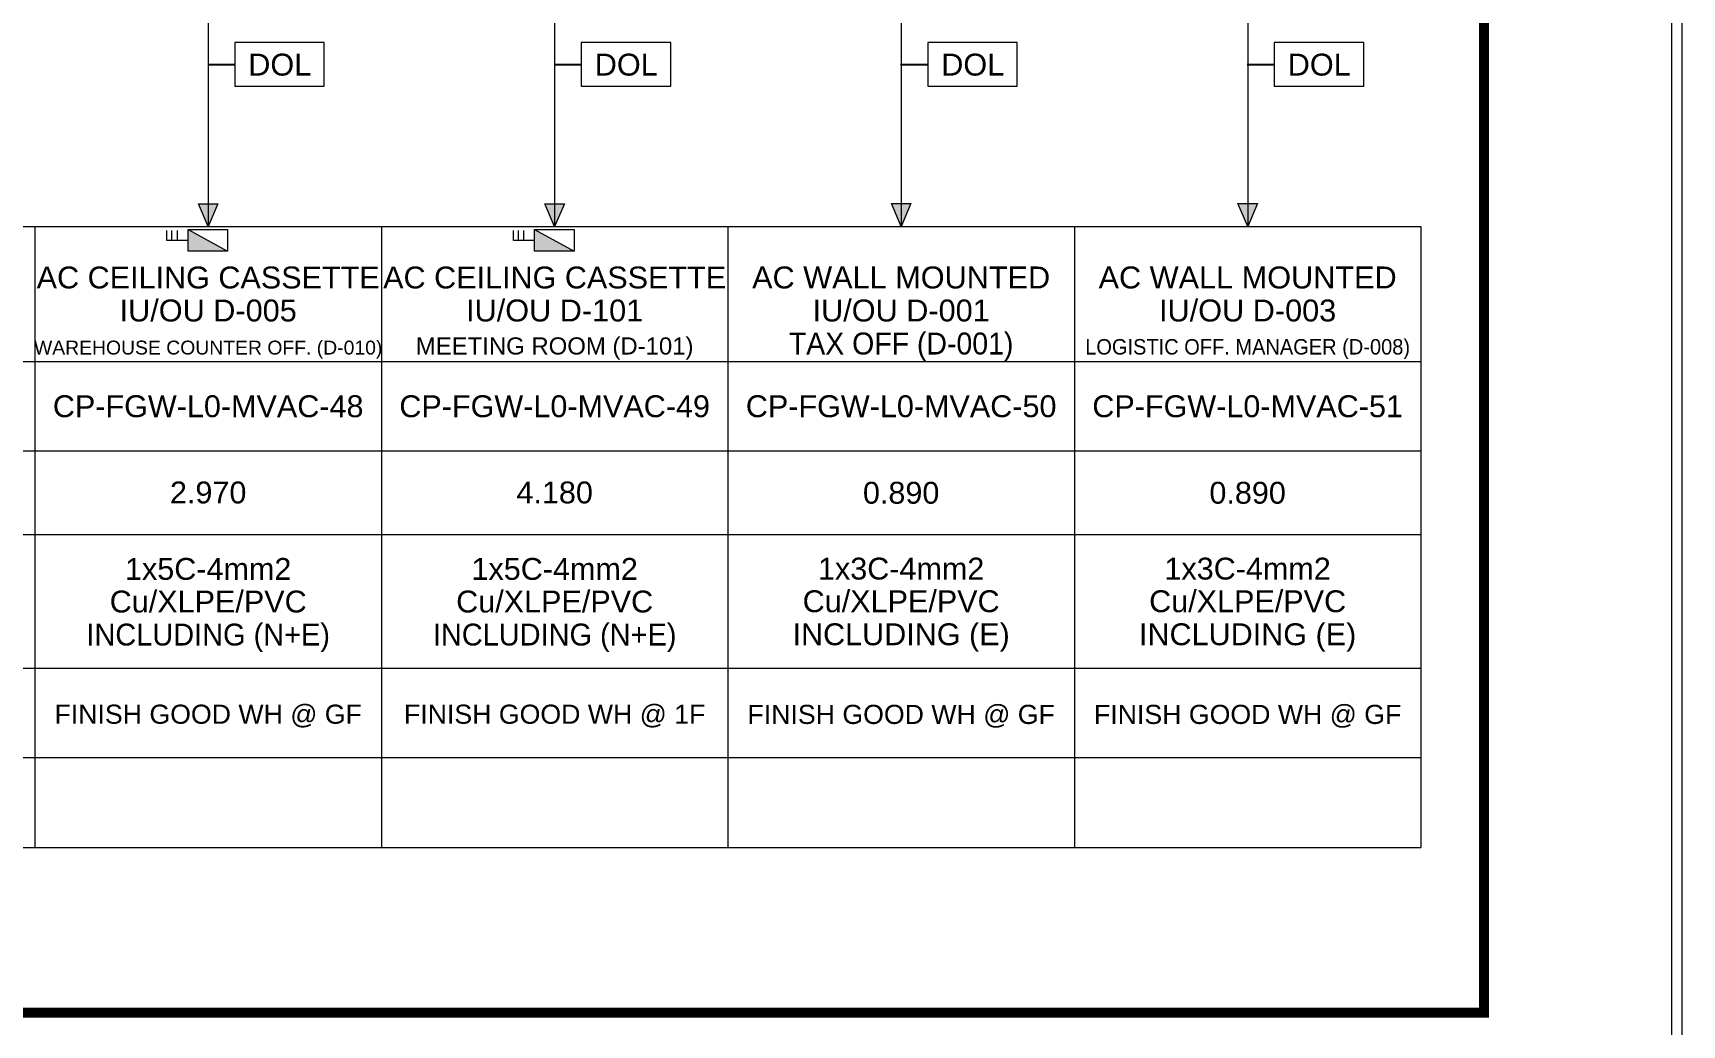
# Model space of a CAD drawing. Header units: millimetres. Extents: x -33055 to 42243, y -56860 to 24450.
# Drawn here: x 21385 to 37914, y -36655 to -26714 of the extents above; entities that cross this region are included whole.
import ezdxf
from ezdxf.enums import TextEntityAlignment as Align

# ---------------------------------------------------------------- set-up
doc = ezdxf.new("R2010")
doc.units = ezdxf.units.MM
for name, color, linetype in [('A-PATT-CONC', 7, 'Continuous'), ('E-BUSBAR', 7, 'Continuous'), ('E-FRAME', 7, 'Continuous'), ('E-LEADER', 7, 'Continuous'), ('E-SLD', 7, 'Continuous'), ('E-TABLE', 7, 'Continuous'), ('E-TEXT', 7, 'Continuous')]:
    doc.layers.add(name, color=color, linetype=linetype)
doc.styles.add('ARIAL', font='arial.ttf')

msp = doc.modelspace()

# ---------------------------------------------------------------- hatches: boundary and pattern name
at = {"layer": 'A-PATT-CONC'}
h = msp.add_hatch(color=7, dxfattribs=at)
h.dxf.hatch_style = 1
h.paths.add_polyline_path([(22939, -28682), (23336, -28902), (22939, -28902), (22939, -28682)])
h = msp.add_hatch(color=7, dxfattribs=at)
h.dxf.hatch_style = 1
h.paths.add_polyline_path([(26412, -28682), (26809, -28902), (26412, -28902), (26412, -28682)])
at = {"layer": 'E-SLD'}
h = msp.add_hatch(color=7, dxfattribs=at)
h.dxf.hatch_style = 1
h.paths.add_polyline_path([(23044, -28425), (23239, -28425), (23141, -28653), (23044, -28425)])
h = msp.add_hatch(color=7, dxfattribs=at)
h.dxf.hatch_style = 1
h.paths.add_polyline_path([(26517, -28425), (26712, -28425), (26614, -28653), (26517, -28425)])
h = msp.add_hatch(color=7, dxfattribs=at)
h.dxf.hatch_style = 1
h.paths.add_polyline_path([(29990, -28424), (30185, -28424), (30088, -28652), (29990, -28424)])
h = msp.add_hatch(color=7, dxfattribs=at)
h.dxf.hatch_style = 1
h.paths.add_polyline_path([(33463, -28424), (33658, -28424), (33561, -28652), (33463, -28424)])

# ---------------------------------------------------------------- linework, layer by layer
at = {"color": 7, "lineweight": 0}
for p, q in [((22778, -28792), (22778, -28695)), ((22833, -28792), (22833, -28695)), ((22939, -28682), (23336, -28902)), ((26251, -28792), (26251, -28695)), ((26306, -28792), (26306, -28695)), ((26412, -28682), (26809, -28902))]:
    msp.add_line(p, q, dxfattribs=at)
for points in [[(22939, -28792), (22727, -28792), (22727, -28695)], [(23336, -28682), (23336, -28902), (22939, -28902), (22939, -28682), (23336, -28682)], [(26412, -28792), (26200, -28792), (26200, -28695)], [(26809, -28682), (26809, -28902), (26412, -28902), (26412, -28682), (26809, -28682)]]:
    msp.add_lwpolyline(points, dxfattribs=at)
at = {"layer": 'A-PATT-CONC', "color": 7, "lineweight": 0}
for points in [[(22939, -28682), (23336, -28902), (22939, -28902), (22939, -28682)], [(26412, -28682), (26809, -28902), (26412, -28902), (26412, -28682)]]:
    msp.add_lwpolyline(points, dxfattribs=at)
at = {"layer": 'E-BUSBAR', "const_width": 100}
msp.add_lwpolyline([(35929, -21994), (35929, -36531), (-25829, -36531), (-25829, -40428)], dxfattribs=at)
at = {"layer": 'E-FRAME', "color": 7, "lineweight": 0}
for points in [[(-33055, 24450), (-33055, -56699), (37914, -56699), (37914, 24450), (-33055, 24450)], [(-32966, 24348), (-32966, -56602), (37813, -56602), (37813, 24348), (-32966, 24348)]]:
    msp.add_lwpolyline(points, dxfattribs=at)
at = {"layer": 'E-LEADER', "color": 253, "lineweight": 25, "true_color": 0x999999}
for p, q in [((23137, -27031), (23408, -27031)), ((26610, -27031), (26881, -27031)), ((30082, -27031), (30353, -27031)), ((33555, -27031), (33826, -27031))]:
    msp.add_line(p, q, dxfattribs=at)
at = {"layer": 'E-SLD', "color": 7, "lineweight": 0}
for p, q in [((23141, -25901), (23141, -28653)), ((26614, -25901), (26614, -28653)), ((30088, -25899), (30088, -28652)), ((33561, -25899), (33561, -28652))]:
    msp.add_line(p, q, dxfattribs=at)
for points in [[(23408, -26811), (23408, -27247), (24305, -27247), (24305, -26811), (23408, -26811)], [(26881, -26811), (26881, -27247), (27778, -27247), (27778, -26811), (26881, -26811)], [(30353, -26811), (30353, -27247), (31251, -27247), (31251, -26811), (30353, -26811)], [(33826, -26811), (33826, -27247), (34724, -27247), (34724, -26811), (33826, -26811)], [(23141, -28653), (23044, -28425), (23239, -28425), (23141, -28653)], [(23044, -28425), (23239, -28425), (23141, -28653), (23044, -28425)], [(26614, -28653), (26517, -28425), (26712, -28425), (26614, -28653)], [(26517, -28425), (26712, -28425), (26614, -28653), (26517, -28425)], [(30088, -28652), (29990, -28424), (30185, -28424), (30088, -28652)], [(29990, -28424), (30185, -28424), (30088, -28652), (29990, -28424)], [(33561, -28652), (33463, -28424), (33658, -28424), (33561, -28652)], [(33463, -28424), (33658, -28424), (33561, -28652), (33463, -28424)]]:
    msp.add_lwpolyline(points, dxfattribs=at)
at = {"layer": 'E-TABLE', "color": 7, "lineweight": 0}
for p, q in [((-32967, -28652), (35297, -28652)), ((21405, -28652), (21405, -34875)), ((24878, -28652), (24878, -34875)), ((28351, -28652), (28351, -34875)), ((31824, -28652), (31824, -34875)), ((35297, -28652), (35297, -34875)), ((-32967, -30006), (35297, -30006)), ((-32967, -30902), (35297, -30902)), ((-32967, -31739), (35297, -31739)), ((-32967, -33079), (35297, -33079)), ((-32967, -33975), (35297, -33975)), ((-32967, -34875), (35297, -34875))]:
    msp.add_line(p, q, dxfattribs=at)

# ---------------------------------------------------------------- texts
at = {"layer": 'E-TEXT', "color": 7, "style": 'ARIAL'}
for p in [(23543, -27141), (27016, -27141), (30489, -27141), (33962, -27141)]:
    msp.add_text('DOL', height=219.7, dxfattribs=at).set_placement(p)
for s, height, p in [('AC CEILING CASSETTE', 219.3, (23141, -29274)), ('AC CEILING CASSETTE', 219.3, (26614, -29274)), ('AC WALL MOUNTED', 220, (30087, -29274)), ('AC WALL MOUNTED', 220, (33560, -29274)), ('IU/OU D-005', 220, (23141, -29605)), ('IU/OU D-101', 220, (26614, -29605)), ('IU/OU D-001', 220, (30087, -29605)), ('IU/OU D-003', 220, (33560, -29605)), ('WAREHOUSE COUNTER OFF. (D-010)', 138.89, (23141, -29936)), ('MEETING ROOM (D-101)', 171.61, (26614, -29936)), ('CP-FGW-L0-MVAC-48', 219.24, (23141, -30564)), ('CP-FGW-L0-MVAC-49', 219.24, (26614, -30564)), ('CP-FGW-L0-MVAC-50', 219.24, (30087, -30564)), ('CP-FGW-L0-MVAC-51', 219.24, (33560, -30564)), ('2.970', 219.2, (23141, -31428)), ('4.180', 219.2, (26614, -31428)), ('0.890', 219.2, (30087, -31431)), ('0.890', 219.2, (33560, -31431)), ('1x5C-4mm2', 219.2, (23141, -32194)), ('1x5C-4mm2', 219.2, (26614, -32194)), ('1x3C-4mm2', 219.2, (30087, -32191)), ('1x3C-4mm2', 219.2, (33560, -32191)), ('Cu/XLPE/PVC', 219.24, (23141, -32521)), ('Cu/XLPE/PVC', 219.24, (26614, -32521)), ('Cu/XLPE/PVC', 219.24, (30087, -32518)), ('Cu/XLPE/PVC', 219.24, (33560, -32518)), ('INCLUDING (E)', 219.24, (30087, -32849)), ('INCLUDING (E)', 219.24, (33560, -32849)), ('FINISH GOOD WH @ GF', 191.53, (23141, -33636)), ('FINISH GOOD WH @ 1F', 191.53, (26614, -33636)), ('FINISH GOOD WH @ GF', 191.53, (30087, -33638)), ('FINISH GOOD WH @ GF', 191.53, (33560, -33638))]:
    msp.add_text(s, height=height, dxfattribs=at).set_placement(p, align=Align.CENTER)
for s, height, width, p in [('TAX OFF (D-001)', 220, 0.928347, (30087, -29936)), ('LOGISTIC OFF. MANAGER (D-008)', 154.77, 0.928347, (33560, -29936)), ('INCLUDING (N+E)', 219.24, 0.947171, (23141, -32852)), ('INCLUDING (N+E)', 219.24, 0.947171, (26614, -32852))]:
    msp.add_text(s, height=height, dxfattribs=dict(at, width=width)).set_placement(p, align=Align.CENTER)

doc.saveas('drawing.dxf')
